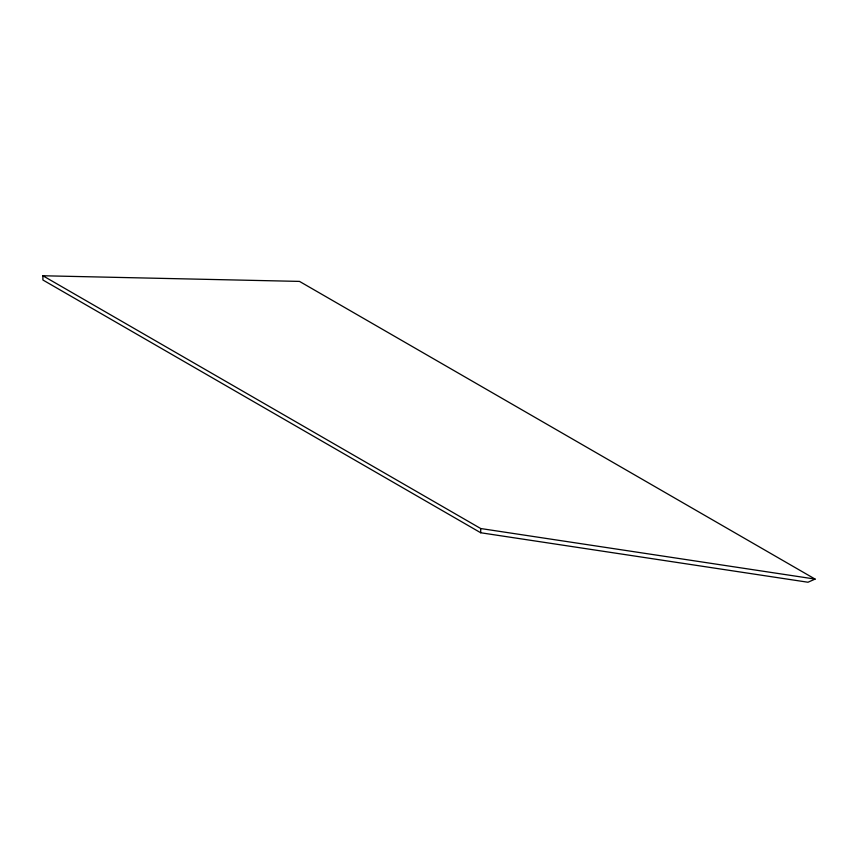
<?xml version="1.0" encoding="UTF-8"?>
<svg xmlns="http://www.w3.org/2000/svg" width="858" height="858" viewBox="0 0 858 858"><rect width="100%" height="100%" fill="white"/><g stroke="black" fill="none" stroke-linecap="round" stroke-linejoin="round"><path stroke-width="1.29" d="M815.1 579.086L807.979 582.239L480.705 532.754L42.9 279.998L42.9 275.761L299.496 281.403L815.1 579.086L480.705 528.528L42.9 275.761M480.705 528.528L480.705 532.754"/></g></svg>
